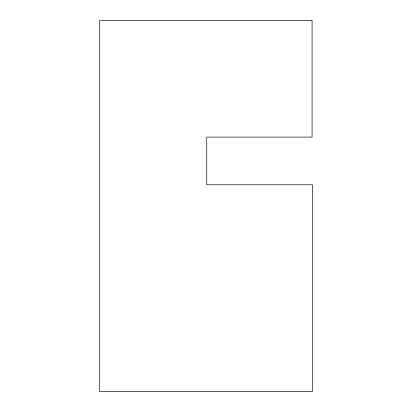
<?xml version="1.0" encoding="UTF-8"?>
<svg xmlns="http://www.w3.org/2000/svg" width="412" height="412" viewBox="0 0 412 412"><rect width="100%" height="100%" fill="white"/><g stroke="black" fill="none" stroke-linecap="round" stroke-linejoin="round"><path stroke-width="0.62" d="M312.075 20.6L99.529 20.6L99.529 391.4L312.471 391.4L312.471 184.787L206.747 184.787L206.747 137.093L312.075 137.093L312.075 20.6"/></g></svg>
